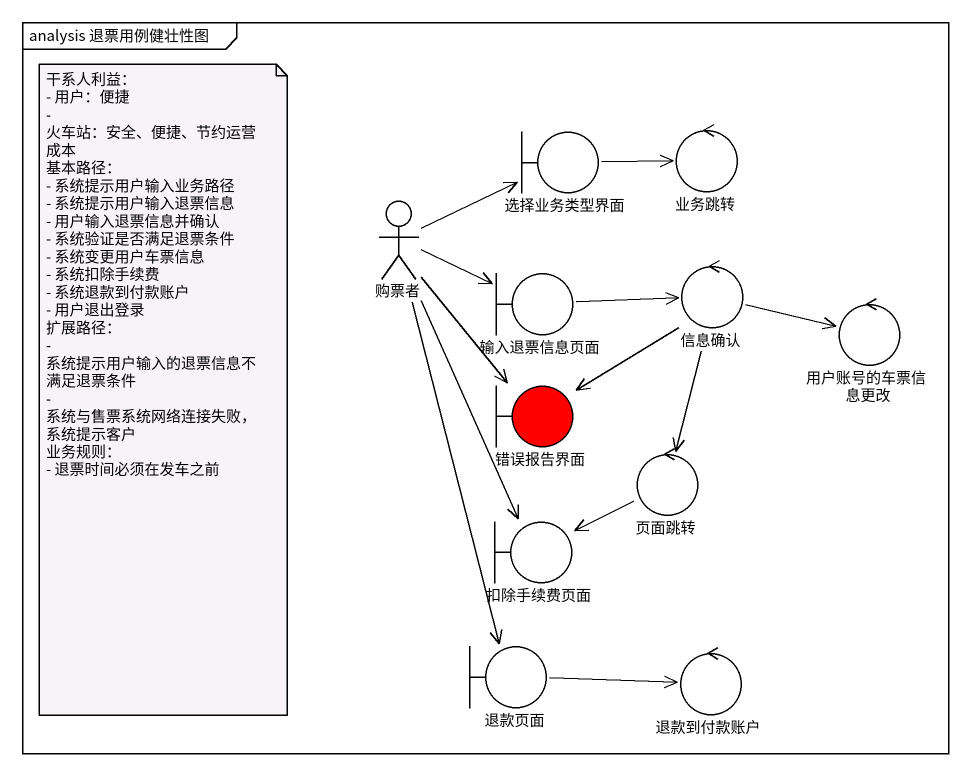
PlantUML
@startuml
mainframe analysis 退票用例健壮性图
boundary 选择业务类型界面
control 业务跳转
actor 购票者
boundary 输入退票信息页面
control 信息确认
control 用户账号的车票信息更改
boundary 错误报告界面 #FF0000
control 页面跳转
boundary 扣除手续费页面
boundary 退款页面
control 退款到付款账户
选择业务类型界面 -right-> 业务跳转
购票者 -right-> 选择业务类型界面
购票者 -right-> 输入退票信息页面
购票者 --> 错误报告界面
购票者 --> 扣除手续费页面
购票者 --> 退款页面
输入退票信息页面 -right-> 信息确认
信息确认 -right-> 用户账号的车票信息更改
信息确认 --> 错误报告界面
信息确认 --> 页面跳转
页面跳转 -left-> 扣除手续费页面
退款页面 -right-> 退款到付款账户
note as N1
  干系人利益：
  - 用户：便捷
  - 火车站：安全、便捷、节约运营成本
  基本路径：
  - 系统提示用户输入业务路径
  - 系统提示用户输入退票信息
  - 用户输入退票信息并确认
  - 系统验证是否满足退票条件
  - 系统变更用户车票信息
  - 系统扣除手续费
  - 系统退款到付款账户
  - 用户退出登录
  扩展路径：
  - 系统提示用户输入的退票信息不满足退票条件
  - 系统与售票系统网络连接失败，系统提示客户
  业务规则：
  - 退票时间必须在发车之前
end note
@enduml
